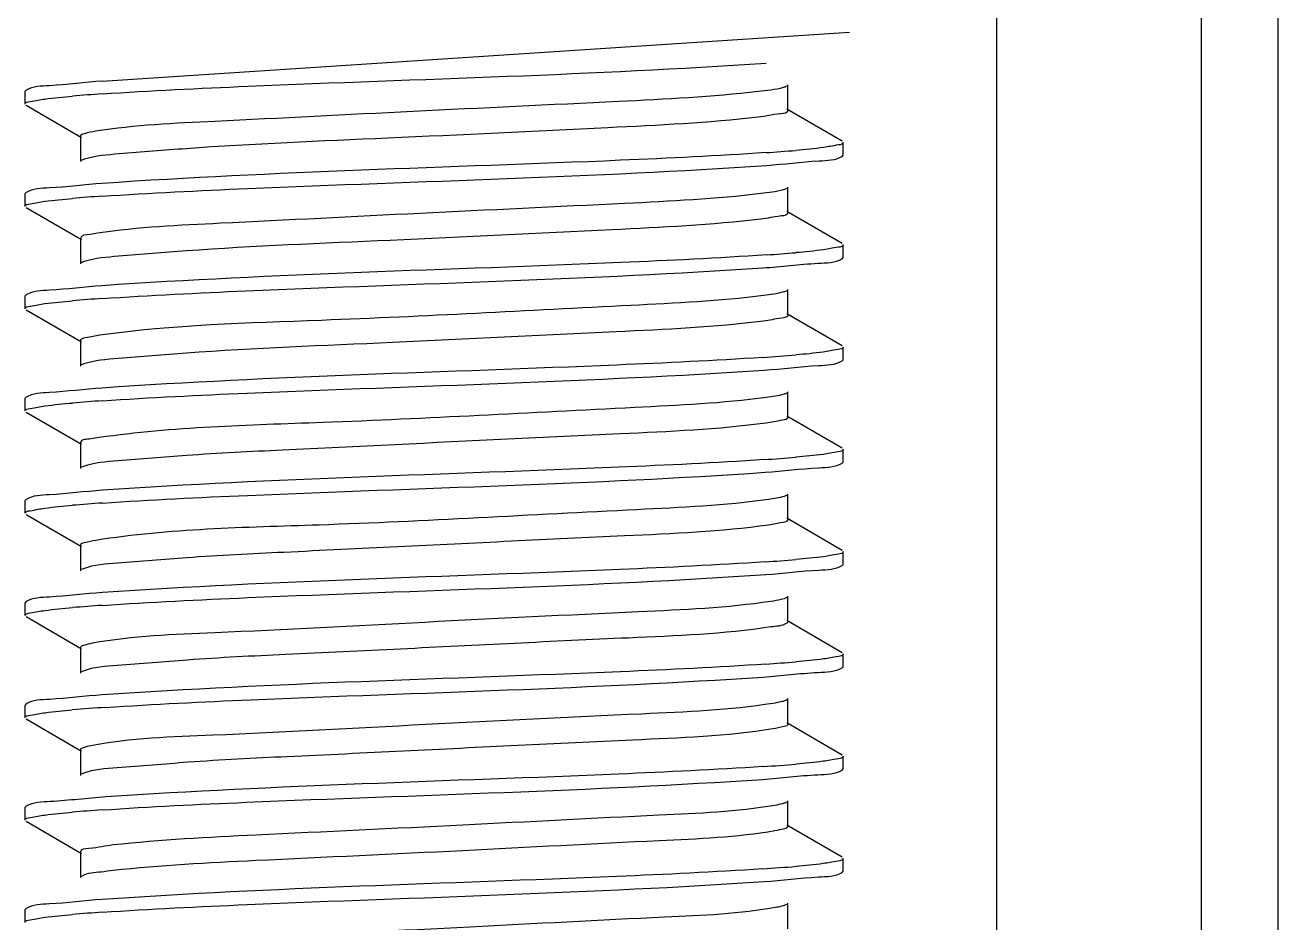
# Model space of a CAD drawing. Extents: x 27938 to 1042331, y -235042 to 1535213.
# Drawn here: x 701830.1 to 702121.8, y 769620.3 to 769829.3 of the extents above; entities that cross this region are included whole.
import ezdxf

# ---------------------------------------------------------------- set-up
doc = ezdxf.new("R2010")
doc.units = 0
doc.header["$LTSCALE"] = 1000
doc.header["$MEASUREMENT"] = 0

msp = doc.modelspace()

# ---------------------------------------------------------------- linework, layer by layer
at = {"linetype": 'Continuous'}
for p, q in [((702056.27, 770483.4), (702056.27, 765742.38)), ((702103.9, 770483.4), (702103.9, 765742.38)), ((702121.76, 770483.4), (702121.76, 765742.38)), ((701848.04, 769816.24), (702021.98, 769827.66)), ((702007.67, 769809.41), (702007.67, 769815.36)), ((701830.28, 769814.13), (701830.05, 769813.87)), ((701830.05, 769810.89), (701830.05, 769813.87)), ((701830.05, 769810.89), (701830.05, 769813.87)), ((701830.28, 769810.63), (701843.2, 769803.15)), ((702020.33, 769802.23), (702007.41, 769809.71)), ((701842.94, 769803.45), (701842.94, 769797.5)), ((702020.56, 769798.99), (702020.56, 769801.96)), ((702020.56, 769798.99), (702020.56, 769801.96)), ((702020.33, 769798.73), (702020.56, 769798.99)), ((702007.67, 769785.59), (702007.67, 769791.55)), ((701830.28, 769790.32), (701830.05, 769790.06)), ((701830.05, 769787.08), (701830.05, 769790.06)), ((701830.05, 769787.08), (701830.05, 769790.06)), ((701830.28, 769786.82), (701843.2, 769779.34)), ((702020.33, 769778.41), (702007.41, 769785.9)), ((701842.94, 769779.64), (701842.94, 769773.69)), ((702020.56, 769775.18), (702020.56, 769778.15)), ((702020.56, 769775.18), (702020.56, 769778.15)), ((702020.33, 769774.91), (702020.56, 769775.18)), ((702007.67, 769761.78), (702007.67, 769767.73)), ((701830.28, 769766.51), (701830.05, 769766.25)), ((701830.05, 769763.27), (701830.05, 769766.25)), ((701830.05, 769763.27), (701830.05, 769766.25)), ((701830.28, 769763.01), (701843.2, 769755.53)), ((702020.33, 769754.6), (702007.41, 769762.08)), ((701842.94, 769755.83), (701842.94, 769749.87)), ((702020.56, 769751.36), (702020.56, 769754.34)), ((702020.56, 769751.36), (702020.56, 769754.34)), ((702020.33, 769751.1), (702020.56, 769751.36)), ((701830.28, 769742.69), (701830.05, 769742.43)), ((701830.05, 769739.46), (701830.05, 769742.43)), ((701830.05, 769739.46), (701830.05, 769742.43)), ((702007.67, 769737.97), (702007.67, 769743.92)), ((701830.28, 769739.2), (701843.2, 769731.71)), ((702020.33, 769730.79), (702007.41, 769738.27)), ((701842.94, 769732.01), (701842.94, 769726.06)), ((702020.56, 769727.55), (702020.56, 769730.53)), ((702020.33, 769727.29), (702020.56, 769727.55)), ((701843.65, 769726.56), (701843.2, 769726.36)), ((701830.28, 769718.88), (701830.05, 769718.62)), ((701830.05, 769715.64), (701830.05, 769718.62)), ((701830.05, 769715.64), (701830.05, 769718.62)), ((702007.67, 769714.16), (702007.67, 769720.11)), ((701830.28, 769715.38), (701843.2, 769707.9)), ((702020.33, 769706.97), (702007.41, 769714.46)), ((701842.94, 769708.2), (701842.94, 769702.25)), ((702020.56, 769703.74), (702020.56, 769706.71)), ((702020.56, 769703.74), (702020.56, 769706.71)), ((702020.33, 769703.48), (702020.56, 769703.74)), ((701843.6, 769702.73), (701843.2, 769702.55)), ((701830.28, 769695.07), (701830.05, 769694.81)), ((701830.05, 769691.83), (701830.05, 769694.81)), ((701830.05, 769691.83), (701830.05, 769694.81)), ((702007.67, 769690.34), (702007.67, 769696.3)), ((701830.28, 769691.57), (701843.2, 769684.09)), ((702020.33, 769683.16), (702007.41, 769690.64)), ((701842.94, 769684.39), (701842.94, 769678.44)), ((702020.56, 769679.92), (702020.56, 769682.9)), ((702020.56, 769679.92), (702020.56, 769682.9)), ((701843.55, 769678.9), (701843.2, 769678.74)), ((702020.33, 769679.66), (702020.56, 769679.92)), ((702007.67, 769666.53), (702007.67, 769672.48)), ((701830.28, 769671.26), (701830.05, 769670.99)), ((701830.05, 769668.02), (701830.05, 769670.99)), ((701830.05, 769668.02), (701830.05, 769670.99)), ((701830.28, 769667.76), (701843.2, 769660.28)), ((702020.33, 769659.35), (702007.41, 769666.83)), ((701842.94, 769660.58), (701842.94, 769654.62)), ((702020.56, 769656.11), (702020.56, 769659.09)), ((702020.56, 769656.11), (702020.56, 769659.09)), ((701843.52, 769655.07), (701843.2, 769654.92)), ((702020.33, 769655.85), (702020.56, 769656.11)), ((702007.67, 769642.72), (702007.67, 769648.67)), ((701830.28, 769647.44), (701830.05, 769647.18)), ((701830.05, 769644.21), (701830.05, 769647.18)), ((701830.05, 769644.21), (701830.05, 769647.18)), ((701830.28, 769643.94), (701843.2, 769636.46)), ((702020.33, 769635.54), (702007.41, 769643.02)), ((701842.94, 769636.76), (701842.94, 769630.81)), ((702020.56, 769632.3), (702020.56, 769635.28)), ((702020.56, 769632.3), (702020.56, 769635.28)), ((702020.33, 769632.04), (702020.56, 769632.3)), ((702007.67, 769618.9), (702007.67, 769624.86)), ((701830.28, 769623.63), (701830.05, 769623.37)), ((701830.05, 769620.39), (701830.05, 769623.37)), ((701830.05, 769620.39), (701830.05, 769623.37))]:
    msp.add_line(p, q, dxfattribs=at)
for centre, radius, start, end in [((701875.42, 769404.43), 409.75, 93.8309, 94.8034), ((701975.21, 770208.17), 409.49, 273.831, 274.805), ((701875.33, 769381.73), 408.64, 93.8384, 94.8035), ((701975.32, 770182.97), 408.1, 273.8416, 274.804), ((701875.34, 769357.84), 408.71, 93.8379, 94.8036), ((701974.24, 770172.65), 421.63, 273.7501, 274.8057), ((701875.43, 769332.84), 409.9, 93.83, 94.8034), ((701974.66, 770143.67), 416.44, 273.7834, 274.8062), ((701875.45, 769308.75), 410.18, 93.8281, 94.8033), ((701974.98, 770115.74), 412.32, 273.8111, 274.8058), ((701875.42, 769285.34), 409.77, 93.8308, 94.8034), ((701975.2, 770089.18), 409.56, 273.8305, 274.805), ((701876.46, 769248.52), 422.82, 93.743, 94.805), ((701974.36, 770075.89), 420.12, 273.7591, 274.8063), ((701875.33, 769238.83), 408.65, 93.8383, 94.8036), ((701974.23, 770053.77), 421.81, 273.7489, 274.8056), ((701875.43, 769213.79), 409.88, 93.8301, 94.8034)]:
    msp.add_arc(centre, radius, start, end, dxfattribs=at)
for points, knots in [([(701848.04, 769813.26), (701859.32, 769814.03), (701910.83, 769816.51), (701962.4, 769817.7), (702002.57, 769820.43)], [0, 0, 0, 0, 0.219207, 1, 1, 1, 1]), ([(701848.07, 769816.24), (701843.95, 769815.96), (701838.18, 769815.16), (701831.89, 769815.05), (701830.28, 769814.13)], [0, 0, 0, 0, 0.690341, 1, 1, 1, 1]), ([(702007.41, 769815.06), (702007.15, 769814.91), (702004.96, 769814.24), (702002.71, 769814.02), (702000.75, 769813.8)], [0, 0, 0, 0, 0.130925, 1, 1, 1, 1]), ([(701830.05, 769810.89), (701830.05, 769811.33), (701832.34, 769811.61), (701833.5, 769811.93), (701834.65, 769812.08)], [0, 0, 0, 0, 0.271512, 1, 1, 1, 1]), ([(702000.75, 769813.8), (701989.98, 769812.56), (701963.15, 769811.21), (701920.96, 769809.26), (701880.38, 769807.11), (701855.64, 769806.03), (701846.46, 769804.56)], [0, 0, 0, 0, 0.210492, 0.520764, 0.819615, 1, 1, 1, 1]), ([(702007.67, 769809.41), (702007.67, 769808.77), (702004.16, 769808.54), (702002.48, 769808.04), (702000.75, 769807.84)], [0, 0, 0, 0, 0.268344, 1, 1, 1, 1]), ([(702000.75, 769807.84), (701989.13, 769806.51), (701960.34, 769805.16), (701915.99, 769802.93), (701877.96, 769801.44), (701854.51, 769799.47), (701846.48, 769798.87), (701843.87, 769798.07)], [0, 0, 0, 0, 0.223118, 0.549331, 0.848052, 0.947905, 1, 1, 1, 1]), ([(701846.46, 769804.56), (701845.57, 769804.42), (701844.62, 769804.19), (701842.95, 769803.8), (701842.94, 769803.45)], [0, 0, 0, 0, 0.719855, 1, 1, 1, 1]), ([(702020.56, 769801.96), (702020.56, 769801.53), (702018.29, 769801.25), (702017.14, 769800.94), (702015.99, 769800.79)], [0, 0, 0, 0, 0.27162, 1, 1, 1, 1]), ([(701843.87, 769798.07), (701843.74, 769798.03), (701843.52, 769797.95), (701843.3, 769797.85), (701843.21, 769797.8)], [0, 0, 0, 0, 0.565422, 1, 1, 1, 1]), ([(702002.57, 769799.6), (701991.29, 769798.83), (701939.78, 769796.35), (701888.21, 769795.16), (701848.04, 769792.43)], [0, 0, 0, 0, 0.219225, 1, 1, 1, 1]), ([(702002.66, 769796.63), (702006.75, 769796.91), (702012.49, 769797.7), (702018.73, 769797.81), (702020.33, 769798.73)], [0, 0, 0, 0, 0.690204, 1, 1, 1, 1]), ([(701847.98, 769789.44), (701859.26, 769790.21), (701910.82, 769792.7), (701962.45, 769793.89), (702002.66, 769796.63)], [0, 0, 0, 0, 0.219144, 1, 1, 1, 1]), ([(701848.04, 769792.43), (701843.93, 769792.15), (701838.17, 769791.35), (701831.88, 769791.24), (701830.28, 769790.32)], [0, 0, 0, 0, 0.690315, 1, 1, 1, 1]), ([(702007.41, 769791.25), (702007.17, 769791.11), (702005.2, 769790.48), (702003.16, 769790.27), (702001.4, 769790.06)], [0, 0, 0, 0, 0.133703, 1, 1, 1, 1]), ([(701830.05, 769787.08), (701830.05, 769787.51), (701832.33, 769787.8), (701833.48, 769788.11), (701834.63, 769788.26)], [0, 0, 0, 0, 0.271571, 1, 1, 1, 1]), ([(702001.4, 769790.06), (701990.88, 769788.79), (701964.38, 769787.48), (701922.42, 769785.5), (701881.52, 769783.39), (701856.41, 769782.24), (701846.95, 769780.83)], [0, 0, 0, 0, 0.205418, 0.513768, 0.814544, 1, 1, 1, 1]), ([(702007.67, 769785.59), (702007.67, 769785.01), (702004.51, 769784.73), (702002.97, 769784.29), (702001.4, 769784.11)], [0, 0, 0, 0, 0.269649, 1, 1, 1, 1]), ([(702001.4, 769784.11), (701989.89, 769782.72), (701961.04, 769781.4), (701916.48, 769779.12), (701878.07, 769777.66), (701854.43, 769775.63), (701846.36, 769775.06), (701843.78, 769774.23)], [0, 0, 0, 0, 0.220204, 0.547586, 0.848383, 0.94851, 1, 1, 1, 1]), ([(701846.95, 769780.83), (701846.37, 769780.74), (701845.23, 769780.42), (701842.95, 769780.45), (701842.94, 769779.64)], [0, 0, 0, 0, 0.421018, 1, 1, 1, 1]), ([(702020.56, 769778.15), (702020.56, 769777.72), (702018.29, 769777.43), (702017.14, 769777.12), (702015.99, 769776.97)], [0, 0, 0, 0, 0.271621, 1, 1, 1, 1]), ([(701843.78, 769774.23), (701843.67, 769774.19), (701843.48, 769774.12), (701843.29, 769774.03), (701843.21, 769773.99)], [0, 0, 0, 0, 0.559972, 1, 1, 1, 1]), ([(702002.66, 769775.79), (701991.38, 769775.02), (701939.82, 769772.54), (701888.19, 769771.35), (701847.98, 769768.61)], [0, 0, 0, 0, 0.219059, 1, 1, 1, 1]), ([(702001.82, 769772.76), (702006.11, 769773.04), (702012.11, 769773.88), (702018.66, 769773.96), (702020.33, 769774.91)], [0, 0, 0, 0, 0.691064, 1, 1, 1, 1]), ([(701847.98, 769765.63), (701859.16, 769766.39), (701910.44, 769768.87), (701961.78, 769770.08), (702001.82, 769772.76)], [0, 0, 0, 0, 0.218315, 1, 1, 1, 1]), ([(701847.98, 769768.61), (701843.88, 769768.33), (701838.14, 769767.53), (701831.88, 769767.42), (701830.28, 769766.51)], [0, 0, 0, 0, 0.690246, 1, 1, 1, 1]), ([(702002.02, 769766.32), (701991.76, 769765.03), (701957.38, 769763.39), (701905.93, 769760.48), (701864.55, 769759.49), (701847.48, 769757.09)], [0, 0, 0, 0, 0.200359, 0.665926, 1, 1, 1, 1]), ([(702007.41, 769767.43), (702007.19, 769767.31), (702005.43, 769766.73), (702003.59, 769766.52), (702002.02, 769766.32)], [0, 0, 0, 0, 0.136714, 1, 1, 1, 1]), ([(701830.05, 769763.27), (701830.05, 769763.7), (701832.33, 769763.99), (701833.48, 769764.3), (701834.63, 769764.45)], [0, 0, 0, 0, 0.271569, 1, 1, 1, 1]), ([(702007.67, 769761.78), (702007.67, 769761.25), (702004.84, 769760.94), (702003.43, 769760.55), (702002.02, 769760.37)], [0, 0, 0, 0, 0.271205, 1, 1, 1, 1]), ([(702002.02, 769760.37), (701990.63, 769758.93), (701961.75, 769757.65), (701916.99, 769755.32), (701878.21, 769753.88), (701854.38, 769751.8), (701846.27, 769751.26), (701843.71, 769750.39)], [0, 0, 0, 0, 0.217121, 0.545559, 0.848485, 0.948981, 1, 1, 1, 1]), ([(701847.48, 769757.09), (701846.34, 769756.93), (701845.17, 769756.63), (701842.94, 769756.26), (701842.94, 769755.83)], [0, 0, 0, 0, 0.725085, 1, 1, 1, 1]), ([(702020.56, 769754.34), (702020.56, 769753.9), (702018.22, 769753.62), (702017.04, 769753.3), (702015.87, 769753.15)], [0, 0, 0, 0, 0.271165, 1, 1, 1, 1]), ([(701843.71, 769750.39), (701843.61, 769750.36), (701843.44, 769750.3), (701843.28, 769750.22), (701843.2, 769750.18)], [0, 0, 0, 0, 0.555073, 1, 1, 1, 1]), ([(702001.82, 769751.92), (701990.5, 769751.17), (701939.22, 769748.71), (701887.88, 769747.51), (701847.98, 769744.8)], [0, 0, 0, 0, 0.221032, 1, 1, 1, 1]), ([(702002.13, 769748.97), (702006.35, 769749.25), (702012.25, 769750.07), (702018.69, 769750.16), (702020.33, 769751.1)], [0, 0, 0, 0, 0.69076, 1, 1, 1, 1]), ([(701848.05, 769741.82), (701859.27, 769742.59), (701910.64, 769745.06), (701962.06, 769746.27), (702002.13, 769748.97)], [0, 0, 0, 0, 0.218794, 1, 1, 1, 1]), ([(701847.98, 769744.8), (701843.88, 769744.52), (701838.14, 769743.72), (701831.88, 769743.61), (701830.28, 769742.69)], [0, 0, 0, 0, 0.690251, 1, 1, 1, 1]), ([(702002.61, 769742.59), (701992.47, 769741.23), (701957.98, 769739.64), (701906.29, 769736.65), (701864.54, 769735.72), (701847.32, 769733.26)], [0, 0, 0, 0, 0.197233, 0.664604, 1, 1, 1, 1]), ([(702007.4, 769743.62), (702007.21, 769743.51), (702005.64, 769742.97), (702004, 769742.77), (702002.61, 769742.59)], [0, 0, 0, 0, 0.139964, 1, 1, 1, 1]), ([(701830.05, 769739.46), (701830.05, 769739.89), (701832.34, 769740.17), (701833.5, 769740.49), (701834.65, 769740.64)], [0, 0, 0, 0, 0.271503, 1, 1, 1, 1]), ([(702002.61, 769736.63), (701991.35, 769735.13), (701962.47, 769733.87), (701924.94, 769732.01), (701891.29, 769730.4), (701869.71, 769729.36), (701854.35, 769727.96), (701846.19, 769727.45), (701843.65, 769726.56)], [0, 0, 0, 0, 0.213883, 0.543283, 0.707942, 0.848388, 0.949336, 1, 1, 1, 1]), ([(702007.67, 769737.97), (702007.67, 769737.49), (702005.16, 769737.14), (702003.87, 769736.8), (702002.61, 769736.63)], [0, 0, 0, 0, 0.272967, 1, 1, 1, 1]), ([(701847.32, 769733.26), (701846.68, 769733.16), (701845.45, 769732.81), (701842.94, 769732.9), (701842.94, 769732.01)], [0, 0, 0, 0, 0.42179, 1, 1, 1, 1]), ([(702020.56, 769730.53), (702020.56, 769730.09), (702018.26, 769729.81), (702017.09, 769729.49), (702015.93, 769729.34)], [0, 0, 0, 0, 0.27139, 1, 1, 1, 1]), ([(702002.13, 769728.13), (701990.84, 769727.37), (701939.48, 769724.9), (701888.05, 769723.71), (701848.05, 769720.99)], [0, 0, 0, 0, 0.220239, 1, 1, 1, 1]), ([(702002.39, 769725.17), (702006.54, 769725.45), (702012.36, 769726.26), (702018.71, 769726.36), (702020.33, 769727.29)], [0, 0, 0, 0, 0.690501, 1, 1, 1, 1]), ([(701848.07, 769718.01), (701859.32, 769718.78), (701910.76, 769721.26), (701962.27, 769722.45), (702002.39, 769725.17)], [0, 0, 0, 0, 0.219088, 1, 1, 1, 1]), ([(701848.05, 769720.99), (701843.94, 769720.71), (701838.17, 769719.91), (701831.88, 769719.8), (701830.28, 769718.88)], [0, 0, 0, 0, 0.690324, 1, 1, 1, 1]), ([(702003.16, 769718.85), (701993.02, 769717.42), (701958.03, 769715.89), (701905.93, 769712.69), (701863.7, 769712.03), (701846.55, 769709.33)], [0, 0, 0, 0, 0.195888, 0.668212, 1, 1, 1, 1]), ([(702007.4, 769719.81), (702007.22, 769719.7), (702005.84, 769719.21), (702004.39, 769719.02), (702003.16, 769718.85)], [0, 0, 0, 0, 0.143518, 1, 1, 1, 1]), ([(701830.05, 769715.64), (701830.05, 769716.08), (701832.34, 769716.36), (701833.5, 769716.68), (701834.66, 769716.83)], [0, 0, 0, 0, 0.27149, 1, 1, 1, 1]), ([(702003.16, 769712.9), (701992.05, 769711.33), (701963.18, 769710.13), (701925.58, 769708.22), (701891.64, 769706.6), (701869.82, 769705.56), (701854.35, 769704.13), (701846.12, 769703.65), (701843.6, 769702.73)], [0, 0, 0, 0, 0.210506, 0.540786, 0.706621, 0.84812, 0.949594, 1, 1, 1, 1]), ([(702007.67, 769714.16), (702007.67, 769713.72), (702005.46, 769713.36), (702004.29, 769713.06), (702003.16, 769712.9)], [0, 0, 0, 0, 0.275042, 1, 1, 1, 1]), ([(701846.55, 769709.33), (701845.64, 769709.19), (701844.68, 769708.95), (701842.94, 769708.56), (701842.94, 769708.2)], [0, 0, 0, 0, 0.720573, 1, 1, 1, 1]), ([(702020.56, 769706.71), (702020.56, 769706.28), (702018.28, 769706), (702017.12, 769705.68), (702015.97, 769705.53)], [0, 0, 0, 0, 0.271542, 1, 1, 1, 1]), ([(702002.39, 769704.33), (701991.11, 769703.57), (701939.66, 769701.1), (701888.16, 769699.9), (701848.07, 769697.18)], [0, 0, 0, 0, 0.219626, 1, 1, 1, 1]), ([(702002.56, 769701.37), (702006.68, 769701.65), (702012.44, 769702.45), (702018.72, 769702.56), (702020.33, 769703.48)], [0, 0, 0, 0, 0.690315, 1, 1, 1, 1]), ([(701848.04, 769694.2), (701859.32, 769694.97), (701910.83, 769697.45), (701962.4, 769698.64), (702002.56, 769701.37)], [0, 0, 0, 0, 0.219207, 1, 1, 1, 1]), ([(701848.07, 769697.18), (701843.95, 769696.9), (701838.18, 769696.1), (701831.89, 769695.99), (701830.28, 769695.07)], [0, 0, 0, 0, 0.690341, 1, 1, 1, 1]), ([(702003.69, 769695.11), (701993.51, 769693.59), (701966.57, 769692.43), (701923.43, 769690.3), (701881.07, 769687.99), (701855.11, 769687.06), (701845.71, 769685.37)], [0, 0, 0, 0, 0.195054, 0.509751, 0.81902, 1, 1, 1, 1]), ([(702007.4, 769695.99), (702007, 769695.76), (702005.74, 769695.46), (702004.49, 769695.23), (702003.69, 769695.11)], [0, 0, 0, 0, 0.361946, 1, 1, 1, 1]), ([(701830.05, 769691.83), (701830.05, 769692.26), (701832.34, 769692.55), (701833.5, 769692.86), (701834.65, 769693.01)], [0, 0, 0, 0, 0.271511, 1, 1, 1, 1]), ([(702003.69, 769689.16), (701992.73, 769687.52), (701963.89, 769686.39), (701926.24, 769684.43), (701892.02, 769682.81), (701869.96, 769681.77), (701854.36, 769680.3), (701846.07, 769679.85), (701843.55, 769678.9)], [0, 0, 0, 0, 0.207, 0.538089, 0.705109, 0.8477, 0.949766, 1, 1, 1, 1]), ([(702007.67, 769690.34), (702007.67, 769690.21), (702006.3, 769689.26), (702004.95, 769689.35), (702003.69, 769689.16)], [0, 0, 0, 0, 0.092175, 1, 1, 1, 1]), ([(701845.71, 769685.37), (701845.01, 769685.25), (701844.24, 769685.07), (701842.94, 769684.67), (701842.94, 769684.39)], [0, 0, 0, 0, 0.714305, 1, 1, 1, 1]), ([(702002.56, 769680.53), (701991.29, 769679.77), (701939.78, 769677.29), (701888.21, 769676.09), (701848.04, 769673.36)], [0, 0, 0, 0, 0.219234, 1, 1, 1, 1]), ([(702020.56, 769682.9), (702020.56, 769682.47), (702018.29, 769682.18), (702017.14, 769681.87), (702015.99, 769681.72)], [0, 0, 0, 0, 0.271618, 1, 1, 1, 1]), ([(701848.86, 769670.44), (701860.09, 769671.19), (701911.11, 769673.64), (701962.18, 769674.85), (702001.91, 769677.51)], [0, 0, 0, 0, 0.220435, 1, 1, 1, 1]), ([(702001.91, 769677.51), (702006.17, 769677.8), (702012.15, 769678.63), (702018.67, 769678.71), (702020.33, 769679.66)], [0, 0, 0, 0, 0.690986, 1, 1, 1, 1]), ([(701848.04, 769673.36), (701843.93, 769673.08), (701838.17, 769672.28), (701831.88, 769672.18), (701830.28, 769671.26)], [0, 0, 0, 0, 0.690316, 1, 1, 1, 1]), ([(702004.18, 769671.38), (701994.09, 769669.76), (701967.01, 769668.68), (701923.53, 769666.5), (701880.83, 769664.1), (701854.68, 769663.28), (701845.36, 769661.5)], [0, 0, 0, 0, 0.192604, 0.509424, 0.820982, 1, 1, 1, 1]), ([(702007.4, 769672.18), (702007.05, 769671.98), (702005.96, 769671.69), (702004.87, 769671.49), (702004.18, 769671.38)], [0, 0, 0, 0, 0.367593, 1, 1, 1, 1]), ([(701830.05, 769668.02), (701830.05, 769668.46), (701832.4, 769668.74), (701833.58, 769669.06), (701834.76, 769669.21)], [0, 0, 0, 0, 0.271089, 1, 1, 1, 1]), ([(702007.67, 769666.53), (702007.66, 769666.18), (702006, 769665.79), (702005.06, 769665.56), (702004.18, 769665.42)], [0, 0, 0, 0, 0.280331, 1, 1, 1, 1]), ([(702004.18, 769665.42), (701993.4, 769663.7), (701964.59, 769662.65), (701926.92, 769660.64), (701892.42, 769659.01), (701870.12, 769657.98), (701854.39, 769656.47), (701846.02, 769656.05), (701843.52, 769655.07)], [0, 0, 0, 0, 0.203373, 0.535211, 0.703427, 0.847147, 0.949865, 1, 1, 1, 1]), ([(701845.36, 769661.5), (701844.74, 769661.38), (701844.05, 769661.22), (701842.94, 769660.83), (701842.94, 769660.58)], [0, 0, 0, 0, 0.710691, 1, 1, 1, 1]), ([(702020.56, 769659.09), (702020.56, 769658.65), (702018.24, 769658.37), (702017.07, 769658.05), (702015.9, 769657.9)], [0, 0, 0, 0, 0.271257, 1, 1, 1, 1]), ([(702001.91, 769656.68), (701990.7, 769655.93), (701939.68, 769653.48), (701888.61, 769652.26), (701848.86, 769649.6)], [0, 0, 0, 0, 0.219935, 1, 1, 1, 1]), ([(702001.81, 769653.69), (702006.1, 769653.98), (702012.11, 769654.81), (702018.66, 769654.89), (702020.33, 769655.85)], [0, 0, 0, 0, 0.691075, 1, 1, 1, 1]), ([(701847.98, 769646.57), (701859.16, 769647.33), (701910.43, 769649.8), (701961.77, 769651.02), (702001.81, 769653.69)], [0, 0, 0, 0, 0.218297, 1, 1, 1, 1]), ([(701848.86, 769649.6), (701844.55, 769649.32), (701838.53, 769648.48), (701831.95, 769648.4), (701830.28, 769647.44)], [0, 0, 0, 0, 0.691141, 1, 1, 1, 1]), ([(702007.4, 769648.37), (702007.09, 769648.19), (702006.16, 769647.93), (702005.23, 769647.74), (702004.64, 769647.64)], [0, 0, 0, 0, 0.373885, 1, 1, 1, 1]), ([(701830.05, 769644.21), (701830.05, 769644.64), (701832.33, 769644.92), (701833.48, 769645.24), (701834.63, 769645.39)], [0, 0, 0, 0, 0.271572, 1, 1, 1, 1]), ([(702004.64, 769647.64), (701995.76, 769646.12), (701971.42, 769645.12), (701931.19, 769642.91), (701888.78, 769640.99), (701861.62, 769639.62), (701850.58, 769638.41)], [0, 0, 0, 0, 0.175014, 0.471824, 0.784132, 1, 1, 1, 1]), ([(702007.67, 769642.72), (702007.66, 769642.41), (702006.24, 769642.01), (702005.4, 769641.82), (702004.64, 769641.69)], [0, 0, 0, 0, 0.283723, 1, 1, 1, 1]), ([(702004.64, 769641.69), (701995.76, 769640.17), (701971.42, 769639.17), (701931.19, 769636.96), (701888.78, 769635.04), (701861.62, 769633.66), (701850.58, 769632.46)], [0, 0, 0, 0, 0.175014, 0.471824, 0.784132, 1, 1, 1, 1]), ([(701850.58, 769638.41), (701848.67, 769638.2), (701846.84, 769637.64), (701842.94, 769637.46), (701842.94, 769636.76)], [0, 0, 0, 0, 0.732819, 1, 1, 1, 1]), ([(702020.56, 769635.28), (702020.56, 769634.83), (702018.22, 769634.55), (702017.04, 769634.23), (702015.87, 769634.08)], [0, 0, 0, 0, 0.271157, 1, 1, 1, 1]), ([(701850.58, 769632.46), (701849.65, 769632.35), (701847.21, 769631.99), (701844.56, 769631.9), (701843.2, 769631.11)], [0, 0, 0, 0, 0.371801, 1, 1, 1, 1]), ([(702001.81, 769632.86), (701990.49, 769632.1), (701939.21, 769629.64), (701887.87, 769628.45), (701847.98, 769625.73)], [0, 0, 0, 0, 0.22106, 1, 1, 1, 1]), ([(702002.12, 769629.9), (702006.34, 769630.18), (702012.25, 769631), (702018.69, 769631.1), (702020.33, 769632.04)], [0, 0, 0, 0, 0.69077, 1, 1, 1, 1]), ([(701848.05, 769622.76), (701859.27, 769623.52), (701910.63, 769626), (701962.05, 769627.2), (702002.12, 769629.9)], [0, 0, 0, 0, 0.218782, 1, 1, 1, 1]), ([(701847.98, 769625.73), (701843.88, 769625.45), (701838.14, 769624.66), (701831.88, 769624.55), (701830.28, 769623.63)], [0, 0, 0, 0, 0.690248, 1, 1, 1, 1]), ([(702005.07, 769623.9), (701996.49, 769622.32), (701972.53, 769621.41), (701932.64, 769619.14), (701890.04, 769617.25), (701862.58, 769615.86), (701851.29, 769614.67)], [0, 0, 0, 0, 0.169916, 0.464788, 0.779028, 1, 1, 1, 1]), ([(702007.4, 769624.56), (702007.14, 769624.4), (702006.35, 769624.16), (702005.56, 769623.99), (702005.07, 769623.9)], [0, 0, 0, 0, 0.380929, 1, 1, 1, 1]), ([(701830.05, 769620.39), (701830.05, 769620.83), (701832.34, 769621.11), (701833.5, 769621.43), (701834.65, 769621.58)], [0, 0, 0, 0, 0.271504, 1, 1, 1, 1])]:
    msp.add_open_spline(points, degree=3, knots=knots, dxfattribs=at)
for points in [[(701834.65, 769812.08), (701836.8, 769812.36), (701838.95, 769812.56), (701841.11, 769812.74)], [(702015.99, 769800.79), (702013.84, 769800.51), (702011.67, 769800.31), (702009.51, 769800.12)], [(701834.63, 769788.26), (701836.79, 769788.54), (701838.95, 769788.74), (701841.11, 769788.93)], [(702015.99, 769776.97), (702013.83, 769776.69), (702011.67, 769776.49), (702009.5, 769776.31)], [(701834.63, 769764.45), (701836.79, 769764.73), (701838.95, 769764.93), (701841.11, 769765.11)], [(702015.87, 769753.15), (702013.77, 769752.88), (702011.67, 769752.68), (702009.57, 769752.5)], [(701834.65, 769740.64), (701836.8, 769740.92), (701838.95, 769741.12), (701841.11, 769741.3)], [(702015.93, 769729.34), (702013.81, 769729.07), (702011.68, 769728.87), (702009.55, 769728.69)], [(701834.66, 769716.83), (701836.8, 769717.1), (701838.95, 769717.3), (701841.11, 769717.49)], [(702015.97, 769705.53), (702013.83, 769705.26), (702011.68, 769705.06), (702009.53, 769704.87)], [(701834.65, 769693.01), (701836.8, 769693.29), (701838.95, 769693.49), (701841.11, 769693.67)], [(702015.99, 769681.72), (702013.84, 769681.44), (702011.67, 769681.24), (702009.51, 769681.06)], [(701834.76, 769669.21), (701836.85, 769669.48), (701838.94, 769669.68), (701841.04, 769669.86)], [(702015.9, 769657.9), (702013.79, 769657.63), (702011.68, 769657.43), (702009.56, 769657.25)], [(701834.63, 769645.39), (701836.79, 769645.67), (701838.95, 769645.87), (701841.11, 769646.05)], [(702015.87, 769634.08), (702013.77, 769633.81), (702011.67, 769633.62), (702009.57, 769633.44)], [(701834.65, 769621.58), (701836.8, 769621.85), (701838.95, 769622.05), (701841.11, 769622.24)]]:
    msp.add_open_spline(points, degree=3, dxfattribs=at)

doc.saveas('drawing.dxf')
